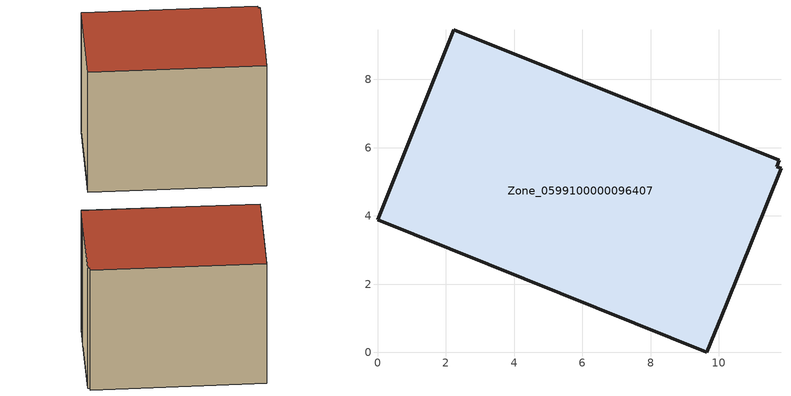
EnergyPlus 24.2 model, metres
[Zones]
Zone_0599100000096407
 floor ground (C_G): 11.82,5.39 10.22,1.4 9.65,0 0,3.89 2.24,9.46 11.77,5.63 11.7,5.44 z0
 wall outside (C_F): 2.24,9.46 0,3.89 9.65,0 10.22,1.4 11.82,5.39 11.7,5.44 11.77,5.63 2.24,9.46 z0:8.54
 roof outside (C_R): 10.22,1.4 11.82,5.39 11.7,5.44 11.77,5.63 2.24,9.46 0,3.89 9.65,0 z8.54
[BUILDING]
Pand.0599100000096407: North Axis=0; Terrain=City; Loads Convergence Tolerance Value=0.04; Temperature Convergence Tolerance Value=0.4; Solar Distribution=FullExterior; Maximum Number of Warmup Days=25; Minimum Number of Warmup Days=1
[Site:Location]
Rotterdam.The.Hague.AP_ZH_NLD Design_Conditions: Latitude=51.96; Longitude=4.45; Time Zone=1; Elevation=-4.5
[SITE:GROUNDTEMPERATURE:BUILDINGSURFACE]
18, 18, 18, 18, 18, 18, 18, 18, 18, 18, 18, 18
[MATERIAL] Thermal Absorptance=0.9; Solar Absorptance=0.7; Visible Absorptance=0.7
Name | Roughness | Thickness | Conductivity | Density | Specific Heat
G.TI.1975-1991 | MediumSmooth | 0.15 | 0.288461 | 540 | 1210
F.TI.1975-1991 | Rough | 0.3 | 0.230769 | 1920 | 840
R.TI.1975-1991 | MediumRough | 0.2 | 0.153846 | 1500 | 1000
[CONSTRUCTION]
C_G: G.TI.1975-1991
C_F: F.TI.1975-1991
C_R: R.TI.1975-1991
[ZONE]
Zone_0599100000096407: Type=1; Multiplier=1; Ceiling Height=Autocalculate; Volume=Autocalculate; Floor Area=autocalculate; Part of Total Floor Area=Yes
[ZONEINFILTRATION:DESIGNFLOWRATE]
Infil_Zone_0599100000096407: Zone or ZoneList or Space or SpaceList=Zone_0599100000096407; Schedule=AlwaysOn; Design Flow Rate Calculation Method=Flow/Area; Flow Rate per Floor Area=0.003; Constant Term Coefficient=1; Temperature Term Coefficient=0; Velocity Term Coefficient=0; Velocity Squared Term Coefficient=0
[HVACTEMPLATE:ZONE:IDEALLOADSAIRSYSTEM]
Zone_0599100000096407: Maximum Heating Supply Air Temperature=50; Minimum Cooling Supply Air Temperature=13; Maximum Heating Supply Air Humidity Ratio=0.0156; Minimum Cooling Supply Air Humidity Ratio=0.0077; Heating Limit=NoLimit; Cooling Limit=NoLimit; Dehumidification Control Type=ConstantSensibleHeatRatio; Cooling Sensible Heat Ratio=0.7; Dehumidification Setpoint=60; Humidification Control Type=None; Humidification Setpoint=30; Outdoor Air Method=None; Outdoor Air Flow Rate per Person=0.00944; Outdoor Air Flow Rate per Zone Floor Area=0; Outdoor Air Flow Rate per Zone=0; Demand Controlled Ventilation Type=None; Outdoor Air Economizer Type=NoEconomizer; Heat Recovery Type=None; Sensible Heat Recovery Effectiveness=0.7; Latent Heat Recovery Effectiveness=0.65
[ZONECONTROL:THERMOSTAT]
ThermostatControl_Zone_0599100000096407: Zone or ZoneList=Zone_0599100000096407; Control Type Schedule=DualSetpointControlType; Control 1=Thermostat_Zone_0599100000096407; Temperature Difference Between Cutout And Setpoint=0
[THERMOSTATSETPOINT:DUALSETPOINT]
Thermostat_Zone_0599100000096407: Heating Setpoint Temperature Schedule=HeatingSetpoint_Zone_0599100000096407; Cooling Setpoint Temperature Schedule=CoolingSetpoint_Zone_0599100000096407
[SCHEDULE:COMPACT]
HeatingSetpoint_Zone_0599100000096407: Through: 12/31, For: AllDays, Until: 24:00, 21
CoolingSetpoint_Zone_0599100000096407: Through: 12/31, For: AllDays, Until: 24:00, 24
DualSetpointControlType: Through: 12/31, For: AllDays, Until: 24:00, 4
AlwaysOn: Through: 12/31, For: AllDays, Until: 24:00, 1
